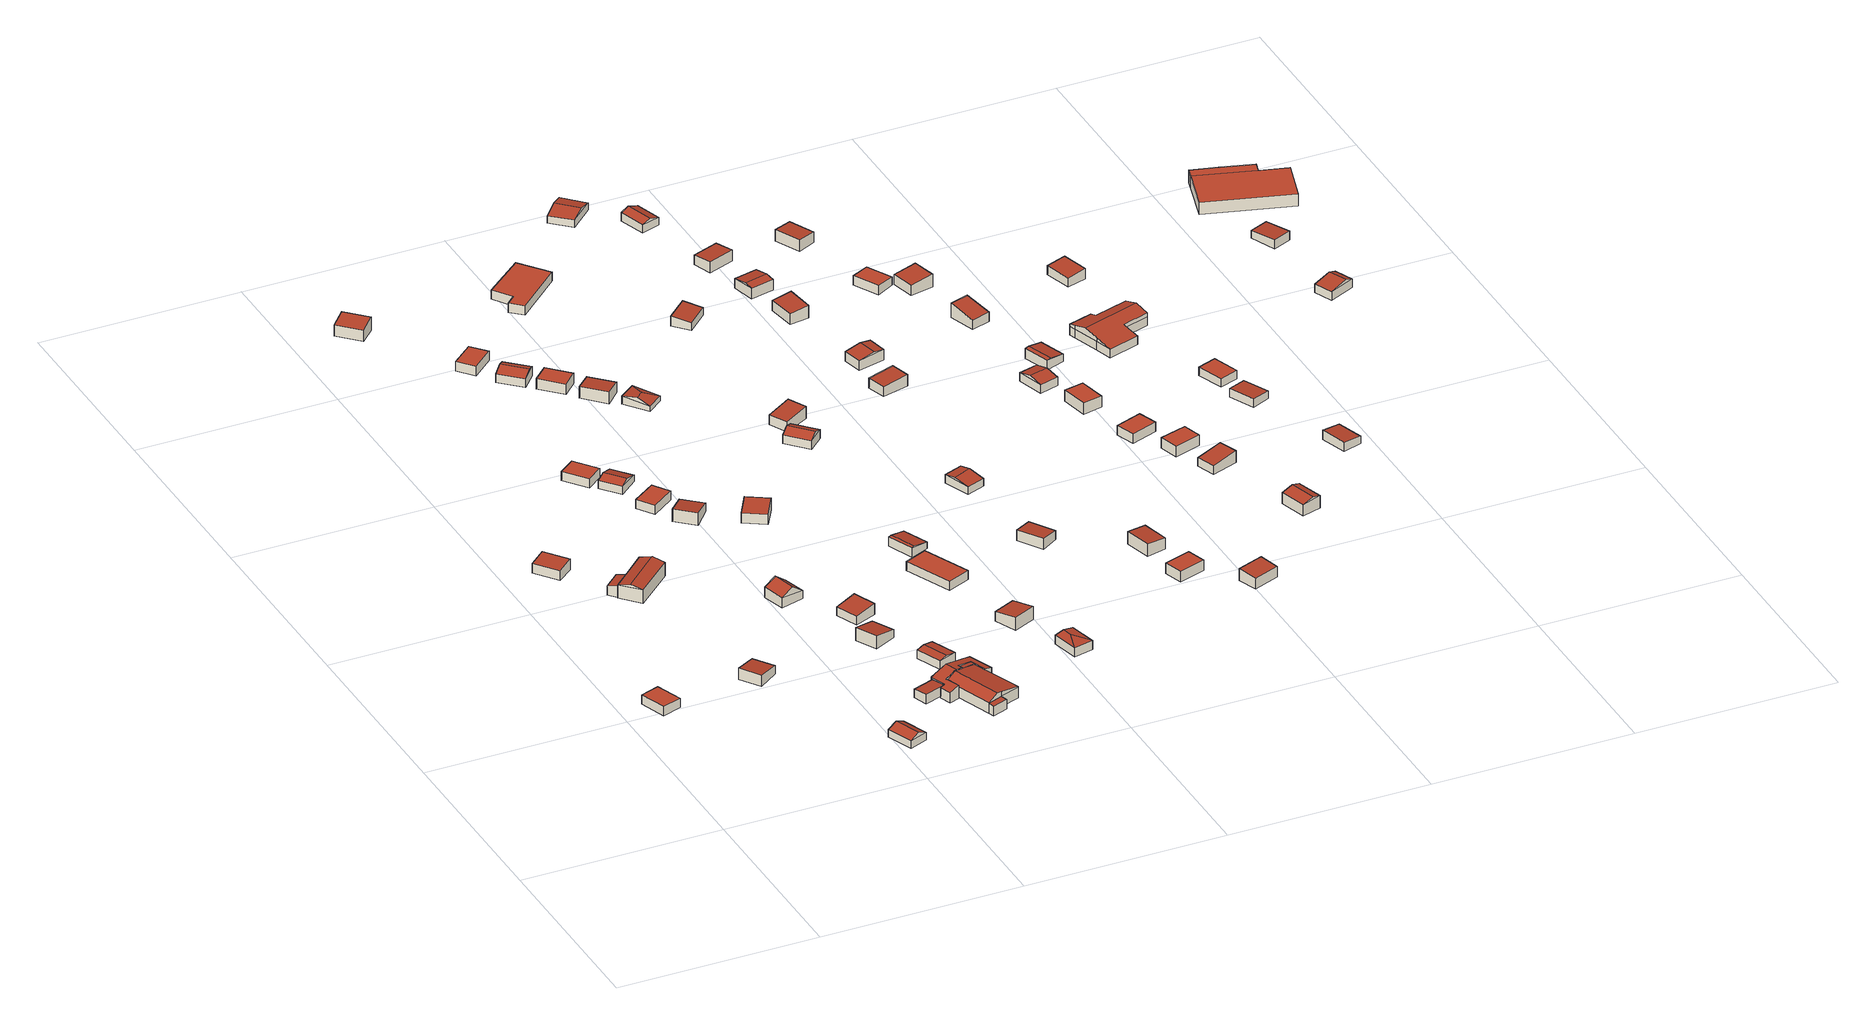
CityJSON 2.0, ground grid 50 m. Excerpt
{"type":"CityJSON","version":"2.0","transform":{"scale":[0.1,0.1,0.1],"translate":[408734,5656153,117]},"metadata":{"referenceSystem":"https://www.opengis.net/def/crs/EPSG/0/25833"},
"CityObjects":{
"building1":{"type":"Building","attributes":{"Dachtyp_tdc":"tdcPolyFlatRoof","Gemeindeschluessel":14612000,"Dachneigung":0,"QualitaetDacherkennung":67,"Geometrietyp2DReferenz":"3000","measuredHeight":2.42,"function":"31001_9998","roofType":"1000"},"geometry":[{"type":"Solid","lod":"2","boundaries":[[[[0,1,2,3]],[[1,4,5,2]],[[4,6,7,5]],[[6,0,3,7]],[[6,4,1,0]],[[3,2,5,7]]]],"semantics":{"surfaces":[{"type":"WallSurface"},{"type":"RoofSurface"},{"type":"GroundSurface"}],"values":[[0,0,0,0,1,2]]}}]},
"building2":{"type":"Building","attributes":{"Dachtyp_tdc":"tdcPolyFlatRoof","Gemeindeschluessel":14612000,"Dachneigung":4.62,"QualitaetDacherkennung":80,"Geometrietyp2DReferenz":"3000","measuredHeight":2.9,"function":"31001_9998","roofType":"2100"},"geometry":[{"type":"Solid","lod":"2","boundaries":[[[[8,9,10,11]],[[9,12,13,10]],[[12,14,15,13]],[[14,8,11,15]],[[14,12,9,8]],[[11,10,13,15]]]],"semantics":{"surfaces":[{"type":"WallSurface"},{"type":"RoofSurface"},{"type":"GroundSurface"}],"values":[[0,0,0,0,1,2]]}}]},
"building3":{"type":"Building","attributes":{"Dachtyp_tdc":"tdcPolyFlatRoof","Gemeindeschluessel":14612000,"Dachneigung":6.76,"QualitaetDacherkennung":72,"Geometrietyp2DReferenz":"3000","measuredHeight":2.93,"function":"31001_9998","roofType":"2100"},"geometry":[{"type":"Solid","lod":"2","boundaries":[[[[16,17,18,19]],[[17,20,21,18]],[[20,22,23,21]],[[22,16,19,23]],[[22,20,17,16]],[[19,18,21,23]]]],"semantics":{"surfaces":[{"type":"WallSurface"},{"type":"RoofSurface"},{"type":"GroundSurface"}],"values":[[0,0,0,0,1,2]]}}]},
"building4":{"type":"Building","attributes":{"Dachtyp_tdc":"tdcPolyFlatRoof","Gemeindeschluessel":14612000,"Dachneigung":13.09,"QualitaetDacherkennung":58,"Geometrietyp2DReferenz":"3000","measuredHeight":3,"function":"31001_9998","roofType":"2100"},"geometry":[{"type":"Solid","lod":"2","boundaries":[[[[24,25,26,27]],[[25,28,29,26]],[[28,30,31,29]],[[30,24,27,31]],[[30,28,25,24]],[[27,26,29,31]]]],"semantics":{"surfaces":[{"type":"WallSurface"},{"type":"RoofSurface"},{"type":"GroundSurface"}],"values":[[0,0,0,0,1,2]]}}]},
"building5":{"type":"Building","attributes":{"Dachtyp_tdc":"tdcGableRoof","Gemeindeschluessel":14612000,"Dachneigung":22.28,"QualitaetDacherkennung":52,"Geometrietyp2DReferenz":"3000","measuredHeight":2.98,"function":"31001_9998","roofType":"3100"},"geometry":[{"type":"Solid","lod":"2","boundaries":[[[[32,33,34,35]],[[33,36,37,34]],[[36,38,39,37]],[[38,32,35,39]],[[36,33,40]],[[32,38,41]],[[33,32,41,40]],[[38,36,40,41]],[[35,34,37,39]]]],"semantics":{"surfaces":[{"type":"WallSurface"},{"type":"RoofSurface"},{"type":"GroundSurface"}],"values":[[0,0,0,0,0,0,1,1,2]]}}]},
"building6":{"type":"Building","attributes":{"Dachtyp_tdc":"tdcFreeFormRoof","Gemeindeschluessel":14612000,"Dachneigung":16.43,"QualitaetDacherkennung":70,"Geometrietyp2DReferenz":"3000","measuredHeight":4.38,"function":"31001_9998","roofType":"5000"},"geometry":[{"type":"Solid","lod":"2","boundaries":[[[[42,43,44,45]],[[43,46,47,44]],[[46,48,49,47]],[[48,50,51,49]],[[50,42,45,51]],[[48,46,52,53]],[[52,43,42,50,53]],[[50,48,53]],[[46,43,52]],[[45,44,47,49,51]]]],"semantics":{"surfaces":[{"type":"WallSurface"},{"type":"RoofSurface"},{"type":"GroundSurface"}],"values":[[0,0,0,0,0,1,1,0,0,2]]}}]},
"building7":{"type":"Building","attributes":{"Dachtyp_tdc":"tdcPolyFlatRoof","Gemeindeschluessel":14612000,"Dachneigung":3.52,"QualitaetDacherkennung":77,"Geometrietyp2DReferenz":"3000","measuredHeight":2.38,"function":"31001_9998","roofType":"2100"},"geometry":[{"type":"Solid","lod":"2","boundaries":[[[[54,55,56,57]],[[55,58,59,56]],[[58,60,61,59]],[[60,62,63,61]],[[62,54,57,63]],[[62,60,58,55,54]],[[57,56,59,61,63]]]],"semantics":{"surfaces":[{"type":"WallSurface"},{"type":"RoofSurface"},{"type":"GroundSurface"}],"values":[[0,0,0,0,0,1,2]]}}]},
"building8":{"type":"Building","attributes":{"Dachtyp_tdc":"tdcGableRoof","Gemeindeschluessel":14612000,"Dachneigung":35.17,"QualitaetDacherkennung":50,"Geometrietyp2DReferenz":"3000","measuredHeight":4.15,"function":"31001_9998","roofType":"3100"},"geometry":[{"type":"Solid","lod":"2","boundaries":[[[[64,65,66,67]],[[65,68,69,66]],[[68,70,71,69]],[[70,64,67,71]],[[68,65,72]],[[64,70,73]],[[65,64,73,72]],[[70,68,72,73]],[[67,66,69,71]]]],"semantics":{"surfaces":[{"type":"WallSurface"},{"type":"RoofSurface"},{"type":"GroundSurface"}],"values":[[0,0,0,0,0,0,1,1,2]]}}]},
"building9":{"type":"Building","attributes":{"Dachtyp_tdc":"tdcPolyFlatRoof","Gemeindeschluessel":14612000,"Dachneigung":0,"QualitaetDacherkennung":70,"Geometrietyp2DReferenz":"3000","measuredHeight":2.45,"function":"31001_9998","roofType":"1000"},"geometry":[{"type":"Solid","lod":"2","boundaries":[[[[74,75,76,77]],[[75,78,79,76]],[[78,80,81,79]],[[80,74,77,81]],[[80,78,75,74]],[[77,76,79,81]]]],"semantics":{"surfaces":[{"type":"WallSurface"},{"type":"RoofSurface"},{"type":"GroundSurface"}],"values":[[0,0,0,0,1,2]]}}]},
"building10":{"type":"Building","attributes":{"Dachtyp_tdc":"tdcPolyFlatRoof","Gemeindeschluessel":14612000,"Dachneigung":12.01,"QualitaetDacherkennung":58,"Geometrietyp2DReferenz":"3000","measuredHeight":3.37,"function":"31001_9998","roofType":"2100"},"geometry":[{"type":"Solid","lod":"2","boundaries":[[[[82,83,84,85]],[[83,86,87,84]],[[86,88,89,87]],[[88,82,85,89]],[[88,86,83,82]],[[85,84,87,89]]]],"semantics":{"surfaces":[{"type":"WallSurface"},{"type":"RoofSurface"},{"type":"GroundSurface"}],"values":[[0,0,0,0,1,2]]}}]},
"building11":{"type":"Building","attributes":{"Dachtyp_tdc":"tdcFreeFormRoof","Gemeindeschluessel":14612000,"Dachneigung":10.35,"QualitaetDacherkennung":77,"Geometrietyp2DReferenz":"3000","measuredHeight":4.36,"function":"31001_9998","roofType":"5000"},"geometry":[{"type":"Solid","lod":"2","boundaries":[[[[90,91,92,93]],[[91,94,95,92]],[[94,96,97,95]],[[96,98,99,97]],[[98,100,101,99]],[[100,102,103,101]],[[102,104,105,103]],[[104,106,107,105]],[[106,108,109,107]],[[108,110,111,109]],[[110,112,113,111]],[[112,114,115,113]],[[114,116,117,115]],[[116,90,93,117]],[[96,94,91,118,119,102,100,98]],[[104,119,118,90,116,114,112,110,108,106]],[[91,90,118]],[[104,102,119]],[[93,92,95,97,99,101,103,105,107,109,111,113,115,117]]]],"semantics":{"surfaces":[{"type":"WallSurface"},{"type":"RoofSurface"},{"type":"GroundSurface"}],"values":[[0,0,0,0,0,0,0,0,0,0,0,0,0,0,1,1,0,0,2]]}}]},
"building12":{"type":"Building","attributes":{"Gemeindeschluessel":14612000,"Geometrietyp2DReferenz":"3000","function":"31001_9998","roofType":"9999"},"children":["building12-1","building12-2","building12-3"]},
"building12-1":{"type":"BuildingPart","attributes":{"Dachtyp_tdc":"tdcPolyFlatRoof","Dachneigung":7.97,"QualitaetDacherkennung":60,"Geometrietyp2DReferenz":"3000","measuredHeight":3.75,"roofType":"2100"},"parents":["building12"],"geometry":[{"type":"MultiSurface","lod":"2","boundaries":[[[98,120,121,122,123,124]],[[125,126,127,128,129]],[[125,98,124,126]],[[125,129,120,98]],[[124,123,127,126]]],"semantics":{"surfaces":[{"type":"WallSurface"},{"type":"RoofSurface"},{"type":"GroundSurface"}],"values":[0,0,0,1,2]}}]},
"building12-2":{"type":"BuildingPart","attributes":{"Dachtyp_tdc":"tdcPolyFlatRoof","Dachneigung":5.87,"QualitaetDacherkennung":57,"Geometrietyp2DReferenz":"3000","measuredHeight":2.67,"roofType":"2100"},"parents":["building12"],"geometry":[{"type":"MultiSurface","lod":"2","boundaries":[[[130,131,132,133]],[[131,134,135,132]],[[136,130,133,137]],[[136,134,131,130]],[[133,132,135,137]]],"semantics":{"surfaces":[{"type":"WallSurface"},{"type":"RoofSurface"},{"type":"GroundSurface"}],"values":[0,0,0,1,2]}}]},
"building12-3":{"type":"BuildingPart","attributes":{"Dachtyp_tdc":"tdcGableRoof","Dachneigung":10.07,"QualitaetDacherkennung":84,"Geometrietyp2DReferenz":"3000","measuredHeight":4.16,"roofType":"3100"},"parents":["building12"],"geometry":[{"type":"MultiSurface","lod":"2","boundaries":[[[138,139,140,135,134]],[[139,141,142,140]],[[141,143,144,142]],[[143,128,127,144]],[[122,145,146,123]],[[145,147,148,146]],[[147,149,137,148]],[[149,136,137]],[[129,150,151,152,153,154,121]],[[141,139,138,151,150,143]],[[143,150,129,128]],[[122,121,154,145]],[[145,154,153,147]],[[147,153,152,149]],[[149,152,151,138]],[[135,140,142,144,127,123,146,148,137]]],"semantics":{"surfaces":[{"type":"WallSurface"},{"type":"RoofSurface"},{"type":"GroundSurface"}],"values":[0,0,0,0,0,0,0,0,1,1,0,0,0,0,0,2]}}]},
"building13":{"type":"Building","attributes":{"Dachtyp_tdc":"tdcGableRoof","Gemeindeschluessel":14612000,"Dachneigung":17.81,"QualitaetDacherkennung":73,"Geometrietyp2DReferenz":"3000","measuredHeight":2.83,"function":"31001_9998","roofType":"3100"},"geometry":[{"type":"Solid","lod":"2","boundaries":[[[[155,156,157,158]],[[156,159,160,157]],[[159,161,162,160]],[[161,155,158,162]],[[159,156,163]],[[155,161,164]],[[156,155,164,163]],[[161,159,163,164]],[[158,157,160,162]]]],"semantics":{"surfaces":[{"type":"WallSurface"},{"type":"RoofSurface"},{"type":"GroundSurface"}],"values":[[0,0,0,0,0,0,1,1,2]]}}]},
"building14":{"type":"Building","attributes":{"Dachtyp_tdc":"tdcPolyFlatRoof","Gemeindeschluessel":14612000,"Dachneigung":0,"QualitaetDacherkennung":45,"Geometrietyp2DReferenz":"3000","measuredHeight":2.33,"function":"31001_9998","roofType":"1000"},"geometry":[{"type":"Solid","lod":"2","boundaries":[[[[165,166,167,168]],[[166,169,170,167]],[[169,171,172,170]],[[171,165,168,172]],[[171,169,166,165]],[[168,167,170,172]]]],"semantics":{"surfaces":[{"type":"WallSurface"},{"type":"RoofSurface"},{"type":"GroundSurface"}],"values":[[0,0,0,0,1,2]]}}]},
"building15":{"type":"Building","attributes":{"Dachtyp_tdc":"tdcPolyFlatRoof","Gemeindeschluessel":14612000,"Dachneigung":5.96,"QualitaetDacherkennung":77,"Geometrietyp2DReferenz":"3000","measuredHeight":2.93,"function":"31001_9998","roofType":"2100"},"geometry":[{"type":"Solid","lod":"2","boundaries":[[[[173,174,175,176]],[[174,177,178,175]],[[177,179,180,178]],[[179,173,176,180]],[[179,177,174,173]],[[176,175,178,180]]]],"semantics":{"surfaces":[{"type":"WallSurface"},{"type":"RoofSurface"},{"type":"GroundSurface"}],"values":[[0,0,0,0,1,2]]}}]},
"building16":{"type":"Building","attributes":{"Dachtyp_tdc":"tdcGableRoof","Gemeindeschluessel":14612000,"Dachneigung":10.18,"QualitaetDacherkennung":71,"Geometrietyp2DReferenz":"3000","measuredHeight":2.72,"function":"31001_9998","roofType":"3100"},"geometry":[{"type":"Solid","lod":"2","boundaries":[[[[181,182,183,184]],[[182,185,186,183]],[[185,187,188,186]],[[187,181,184,188]],[[185,182,189]],[[181,187,190]],[[182,181,190,189]],[[187,185,189,190]],[[184,183,186,188]]]],"semantics":{"surfaces":[{"type":"WallSurface"},{"type":"RoofSurface"},{"type":"GroundSurface"}],"values":[[0,0,0,0,0,0,1,1,2]]}}]},
"building17":{"type":"Building","attributes":{"Dachtyp_tdc":"tdcPolyFlatRoof","Gemeindeschluessel":14612000,"Dachneigung":6.47,"QualitaetDacherkennung":73,"Geometrietyp2DReferenz":"3000","measuredHeight":3.49,"function":"31001_9998","roofType":"2100"},"geometry":[{"type":"Solid","lod":"2","boundaries":[[[[191,192,193,194]],[[192,195,196,193]],[[195,197,198,196]],[[197,191,194,198]],[[197,195,192,191]],[[194,193,196,198]]]],"semantics":{"surfaces":[{"type":"WallSurface"},{"type":"RoofSurface"},{"type":"GroundSurface"}],"values":[[0,0,0,0,1,2]]}}]},
"building18":{"type":"Building","attributes":{"Dachtyp_tdc":"tdcPolyFlatRoof","Gemeindeschluessel":14612000,"Dachneigung":9.81,"QualitaetDacherkennung":64,"Geometrietyp2DReferenz":"3000","measuredHeight":3.3,"function":"31001_9998","roofType":"2100"},"geometry":[{"type":"Solid","lod":"2","boundaries":[[[[199,200,201,202]],[[200,203,204,201]],[[203,205,206,204]],[[205,199,202,206]],[[205,203,200,199]],[[202,201,204,206]]]],"semantics":{"surfaces":[{"type":"WallSurface"},{"type":"RoofSurface"},{"type":"GroundSurface"}],"values":[[0,0,0,0,1,2]]}}]},
"building19":{"type":"Building","attributes":{"Dachtyp_tdc":"tdcPolyFlatRoof","Gemeindeschluessel":14612000,"Dachneigung":0,"QualitaetDacherkennung":44,"Geometrietyp2DReferenz":"3000","measuredHeight":2.51,"function":"31001_9998","roofType":"1000"},"geometry":[{"type":"Solid","lod":"2","boundaries":[[[[207,208,209,210]],[[208,211,212,209]],[[211,213,214,212]],[[213,207,210,214]],[[213,211,208,207]],[[210,209,212,214]]]],"semantics":{"surfaces":[{"type":"WallSurface"},{"type":"RoofSurface"},{"type":"GroundSurface"}],"values":[[0,0,0,0,1,2]]}}]},
"building20":{"type":"Building","attributes":{"Dachtyp_tdc":"tdcGableRoof","Gemeindeschluessel":14612000,"Dachneigung":17.85,"QualitaetDacherkennung":80,"Geometrietyp2DReferenz":"3000","measuredHeight":3.15,"function":"31001_9998","roofType":"3100"},"geometry":[{"type":"Solid","lod":"2","boundaries":[[[[215,216,217,218]],[[216,219,220,217]],[[219,221,222,220]],[[221,215,218,222]],[[219,216,223]],[[215,221,224]],[[216,215,224,223]],[[221,219,223,224]],[[218,217,220,222]]]],"semantics":{"surfaces":[{"type":"WallSurface"},{"type":"RoofSurface"},{"type":"GroundSurface"}],"values":[[0,0,0,0,0,0,1,1,2]]}}]},
"building21":{"type":"Building","attributes":{"Dachtyp_tdc":"tdcPolyFlatRoof","Gemeindeschluessel":14612000,"Dachneigung":5.39,"QualitaetDacherkennung":58,"Geometrietyp2DReferenz":"3000","measuredHeight":3.16,"function":"31001_9998","roofType":"2100"},"geometry":[{"type":"Solid","lod":"2","boundaries":[[[[225,226,227,228]],[[226,229,230,227]],[[229,231,232,230]],[[231,225,228,232]],[[231,229,226,225]],[[228,227,230,232]]]],"semantics":{"surfaces":[{"type":"WallSurface"},{"type":"RoofSurface"},{"type":"GroundSurface"}],"values":[[0,0,0,0,1,2]]}}]},
"building22":{"type":"Building","attributes":{"Dachtyp_tdc":"tdcPolyFlatRoof","Gemeindeschluessel":14612000,"Dachneigung":0,"QualitaetDacherkennung":70,"Geometrietyp2DReferenz":"3000","measuredHeight":2.69,"function":"31001_9998","roofType":"1000"},"geometry":[{"type":"Solid","lod":"2","boundaries":[[[[233,234,235,236]],[[234,237,238,235]],[[237,239,240,238]],[[239,233,236,240]],[[239,237,234,233]],[[236,235,238,240]]]],"semantics":{"surfaces":[{"type":"WallSurface"},{"type":"RoofSurface"},{"type":"GroundSurface"}],"values":[[0,0,0,0,1,2]]}}]},
"building23":{"type":"Building","attributes":{"Dachtyp_tdc":"tdcPolyFlatRoof","Gemeindeschluessel":14612000,"Dachneigung":3.97,"QualitaetDacherkennung":60,"Geometrietyp2DReferenz":"3000","measuredHeight":3.09,"function":"31001_9998","roofType":"2100"},"geometry":[{"type":"Solid","lod":"2","boundaries":[[[[241,242,243,244]],[[242,245,246,243]],[[245,247,248,246]],[[247,241,244,248]],[[247,245,242,241]],[[244,243,246,248]]]],"semantics":{"surfaces":[{"type":"WallSurface"},{"type":"RoofSurface"},{"type":"GroundSurface"}],"values":[[0,0,0,0,1,2]]}}]},
"building24":{"type":"Building","attributes":{"Dachtyp_tdc":"tdcPolyFlatRoof","Gemeindeschluessel":14612000,"Dachneigung":8.84,"QualitaetDacherkennung":61,"Geometrietyp2DReferenz":"3000","measuredHeight":3.42,"function":"31001_9998","roofType":"2100"},"geometry":[{"type":"Solid","lod":"2","boundaries":[[[[249,250,251,252]],[[250,253,254,251]],[[253,255,256,254]],[[255,249,252,256]],[[255,253,250,249]],[[252,251,254,256]]]],"semantics":{"surfaces":[{"type":"WallSurface"},{"type":"RoofSurface"},{"type":"GroundSurface"}],"values":[[0,0,0,0,1,2]]}}]},
"building25":{"type":"Building","attributes":{"Dachtyp_tdc":"tdcPolyFlatRoof","Gemeindeschluessel":14612000,"Dachneigung":0,"QualitaetDacherkennung":25,"Geometrietyp2DReferenz":"3000","measuredHeight":2.4,"function":"31001_9998","roofType":"1000"},"geometry":[{"type":"Solid","lod":"2","boundaries":[[[[257,258,259,260]],[[258,261,262,259]],[[261,263,264,262]],[[263,257,260,264]],[[263,261,258,257]],[[260,259,262,264]]]],"semantics":{"surfaces":[{"type":"WallSurface"},{"type":"RoofSurface"},{"type":"GroundSurface"}],"values":[[0,0,0,0,1,2]]}}]},
"building26":{"type":"Building","attributes":{"Dachtyp_tdc":"tdcHipAndGableRoof","Gemeindeschluessel":14612000,"Dachneigung":10.58,"QualitaetDacherkennung":45,"Geometrietyp2DReferenz":"3000","measuredHeight":2.81,"function":"31001_9998","roofType":"5000"},"geometry":[{"type":"Solid","lod":"2","boundaries":[[[[265,266,267,268]],[[266,269,270,267]],[[269,271,272,270]],[[271,265,268,272]],[[269,266,273]],[[265,271,274]],[[266,265,274,273]],[[271,269,273,274]],[[268,267,270,272]]]],"semantics":{"surfaces":[{"type":"WallSurface"},{"type":"RoofSurface"},{"type":"GroundSurface"}],"values":[[0,0,0,0,1,0,1,1,2]]}}]},
"building27":{"type":"Building","attributes":{"Dachtyp_tdc":"tdcHipAndGableRoof","Gemeindeschluessel":14612000,"Dachneigung":10.31,"QualitaetDacherkennung":67,"Geometrietyp2DReferenz":"3000","measuredHeight":2.9,"function":"31001_9998","roofType":"5000"},"geometry":[{"type":"Solid","lod":"2","boundaries":[[[[275,276,277,278]],[[276,279,280,277]],[[279,281,282,280]],[[281,275,278,282]],[[279,276,283]],[[275,281,284]],[[276,275,284,283]],[[281,279,283,284]],[[278,277,280,282]]]],"semantics":{"surfaces":[{"type":"WallSurface"},{"type":"RoofSurface"},{"type":"GroundSurface"}],"values":[[0,0,0,0,1,0,1,1,2]]}}]},
"building28":{"type":"Building","attributes":{"Dachtyp_tdc":"tdcGableRoof","Gemeindeschluessel":14612000,"Dachneigung":11.13,"QualitaetDacherkennung":57,"Geometrietyp2DReferenz":"3000","measuredHeight":2.57,"function":"31001_9998","roofType":"3100"},"geometry":[{"type":"Solid","lod":"2","boundaries":[[[[285,286,287,288]],[[286,289,290,287]],[[289,291,292,290]],[[291,285,288,292]],[[289,286,293]],[[285,291,294]],[[286,285,294,293]],[[291,289,293,294]],[[288,287,290,292]]]],"semantics":{"surfaces":[{"type":"WallSurface"},{"type":"RoofSurface"},{"type":"GroundSurface"}],"values":[[0,0,0,0,0,0,1,1,2]]}}]},
"building29":{"type":"Building","attributes":{"Dachtyp_tdc":"tdcPolyFlatRoof","Gemeindeschluessel":14612000,"Dachneigung":0,"QualitaetDacherkennung":42,"Geometrietyp2DReferenz":"3000","measuredHeight":2.42,"function":"31001_9998","roofType":"1000"},"geometry":[{"type":"Solid","lod":"2","boundaries":[[[[295,296,297,298]],[[296,299,300,297]],[[299,301,302,300]],[[301,303,304,302]],[[303,305,306,304]],[[305,295,298,306]],[[305,303,301,299,296,295]],[[298,297,300,302,304,306]]]],"semantics":{"surfaces":[{"type":"WallSurface"},{"type":"RoofSurface"},{"type":"GroundSurface"}],"values":[[0,0,0,0,0,0,1,2]]}}]},
"building30":{"type":"Building","attributes":{"Dachtyp_tdc":"tdcGableRoof","Gemeindeschluessel":14612000,"Dachneigung":20.6,"QualitaetDacherkennung":68,"Geometrietyp2DReferenz":"3000","measuredHeight":3.13,"function":"31001_9998","roofType":"3100"},"geometry":[{"type":"Solid","lod":"2","boundaries":[[[[307,308,309,310]],[[308,311,312,309]],[[311,313,314,312]],[[313,307,310,314]],[[311,308,315]],[[307,313,316]],[[308,307,316,315]],[[313,311,315,316]],[[310,309,312,314]]]],"semantics":{"surfaces":[{"type":"WallSurface"},{"type":"RoofSurface"},{"type":"GroundSurface"}],"values":[[0,0,0,0,0,0,1,1,2]]}}]},
"building31":{"type":"Building","attributes":{"Dachtyp_tdc":"tdcPolyFlatRoof","Gemeindeschluessel":14612000,"Dachneigung":4.38,"QualitaetDacherkennung":83,"Geometrietyp2DReferenz":"3000","measuredHeight":3.17,"function":"31001_9998","roofType":"2100"},"geometry":[{"type":"Solid","lod":"2","boundaries":[[[[317,318,319,320]],[[318,321,322,319]],[[321,323,324,322]],[[323,317,320,324]],[[323,321,318,317]],[[320,319,322,324]]]],"semantics":{"surfaces":[{"type":"WallSurface"},{"type":"RoofSurface"},{"type":"GroundSurface"}],"values":[[0,0,0,0,1,2]]}}]},
"building32":{"type":"Building","attributes":{"Dachtyp_tdc":"tdcPolyFlatRoof","Gemeindeschluessel":14612000,"Dachneigung":5.49,"QualitaetDacherkennung":72,"Geometrietyp2DReferenz":"3000","measuredHeight":2.81,"function":"31001_9998","roofType":"2100"},"geometry":[{"type":"Solid","lod":"2","boundaries":[[[[325,326,327,328]],[[326,329,330,327]],[[329,331,332,330]],[[331,325,328,332]],[[331,329,326,325]],[[328,327,330,332]]]],"semantics":{"surfaces":[{"type":"WallSurface"},{"type":"RoofSurface"},{"type":"GroundSurface"}],"values":[[0,0,0,0,1,2]]}}]},
"building33":{"type":"Building","attributes":{"Dachtyp_tdc":"tdcGableRoof","Gemeindeschluessel":14612000,"Dachneigung":12.22,"QualitaetDacherkennung":81,"Geometrietyp2DReferenz":"3000","measuredHeight":2.75,"function":"31001_9998","roofType":"3100"},"geometry":[{"type":"Solid","lod":"2","boundaries":[[[[333,334,335,336]],[[334,337,338,335]],[[337,339,340,338]],[[339,333,336,340]],[[337,334,341]],[[333,339,342]],[[334,333,342,341]],[[339,337,341,342]],[[336,335,338,340]]]],"semantics":{"surfaces":[{"type":"WallSurface"},{"type":"RoofSurface"},{"type":"GroundSurface"}],"values":[[0,0,0,0,0,0,1,1,2]]}}]},
"building34":{"type":"Building","attributes":{"Dachtyp_tdc":"tdcPolyFlatRoof","Gemeindeschluessel":14612000,"Dachneigung":8.38,"QualitaetDacherkennung":63,"Geometrietyp2DReferenz":"3000","measuredHeight":2.6,"function":"31001_9998","roofType":"2100"},"geometry":[{"type":"Solid","lod":"2","boundaries":[[[[343,344,345,346]],[[344,347,348,345]],[[347,349,350,348]],[[349,343,346,350]],[[349,347,344,343]],[[346,345,348,350]]]],"semantics":{"surfaces":[{"type":"WallSurface"},{"type":"RoofSurface"},{"type":"GroundSurface"}],"values":[[0,0,0,0,1,2]]}}]},
"building35":{"type":"Building","attributes":{"Dachtyp_tdc":"tdcGableRoof","Gemeindeschluessel":14612000,"Dachneigung":10.17,"QualitaetDacherkennung":58,"Geometrietyp2DReferenz":"3000","measuredHeight":2.75,"function":"31001_9998","roofType":"3100"},"geometry":[{"type":"Solid","lod":"2","boundaries":[[[[351,352,353,354]],[[352,355,356,353]],[[355,357,358,356]],[[357,351,354,358]],[[355,352,359]],[[351,357,360]],[[352,351,360,359]],[[357,355,359,360]],[[354,353,356,358]]]],"semantics":{"surfaces":[{"type":"WallSurface"},{"type":"RoofSurface"},{"type":"GroundSurface"}],"values":[[0,0,0,0,0,0,1,1,2]]}}]},
"building36":{"type":"Building","attributes":{"Dachtyp_tdc":"tdcPolyFlatRoof","Gemeindeschluessel":14612000,"Dachneigung":0,"QualitaetDacherkennung":70,"Geometrietyp2DReferenz":"3000","measuredHeight":2.7,"function":"31001_9998","roofType":"1000"},"geometry":[{"type":"Solid","lod":"2","boundaries":[[[[361,362,363,364]],[[362,365,366,363]],[[365,367,368,366]],[[367,361,364,368]],[[367,365,362,361]],[[364,363,366,368]]]],"semantics":{"surfaces":[{"type":"WallSurface"},{"type":"RoofSurface"},{"type":"GroundSurface"}],"values":[[0,0,0,0,1,2]]}}]},
"building37":{"type":"Building","attributes":{"Dachtyp_tdc":"tdcPolyFlatRoof","Gemeindeschluessel":14612000,"Dachneigung":4.97,"QualitaetDacherkennung":83,"Geometrietyp2DReferenz":"3000","measuredHeight":3.3,"function":"31001_9998","roofType":"2100"},"geometry":[{"type":"Solid","lod":"2","boundaries":[[[[369,370,371,372]],[[370,373,374,371]],[[373,375,376,374]],[[375,369,372,376]],[[375,373,370,369]],[[372,371,374,376]]]],"semantics":{"surfaces":[{"type":"WallSurface"},{"type":"RoofSurface"},{"type":"GroundSurface"}],"values":[[0,0,0,0,1,2]]}}]},
"building38":{"type":"Building","attributes":{"Dachtyp_tdc":"tdcPolyFlatRoof","Gemeindeschluessel":14612000,"Dachneigung":3.51,"QualitaetDacherkennung":79,"Geometrietyp2DReferenz":"3000","measuredHeight":2.91,"function":"31001_9998","roofType":"2100"},"geometry":[{"type":"Solid","lod":"2","boundaries":[[[[377,378,379,380]],[[378,381,382,379]],[[381,383,384,382]],[[383,377,380,384]],[[383,381,378,377]],[[380,379,382,384]]]],"semantics":{"surfaces":[{"type":"WallSurface"},{"type":"RoofSurface"},{"type":"GroundSurface"}],"values":[[0,0,0,0,1,2]]}}]},
"building39":{"type":"Building","attributes":{"Dachtyp_tdc":"tdcGableRoof","Gemeindeschluessel":14612000,"Dachneigung":10.5,"QualitaetDacherkennung":59,"Geometrietyp2DReferenz":"3000","measuredHeight":3.29,"function":"31001_9998","roofType":"3100"},"geometry":[{"type":"Solid","lod":"2","boundaries":[[[[385,386,387,388]],[[386,389,390,387]],[[389,391,392,390]],[[391,385,388,392]],[[389,386,393]],[[385,391,394]],[[386,385,394,393]],[[391,389,393,394]],[[388,387,390,392]]]],"semantics":{"surfaces":[{"type":"WallSurface"},{"type":"RoofSurface"},{"type":"GroundSurface"}],"values":[[0,0,0,0,0,0,1,1,2]]}}]},
"building40":{"type":"Building","attributes":{"Dachtyp_tdc":"tdcPolyFlatRoof","Gemeindeschluessel":14612000,"Dachneigung":6.42,"QualitaetDacherkennung":77,"Geometrietyp2DReferenz":"3000","measuredHeight":3.32,"function":"31001_9998","roofType":"2100"},"geometry":[{"type":"Solid","lod":"2","boundaries":[[[[395,396,397,398]],[[396,399,400,397]],[[399,401,402,400]],[[401,395,398,402]],[[401,399,396,395]],[[398,397,400,402]]]],"semantics":{"surfaces":[{"type":"WallSurface"},{"type":"RoofSurface"},{"type":"GroundSurface"}],"values":[[0,0,0,0,1,2]]}}]},
"building41":{"type":"Building","attributes":{"Dachtyp_tdc":"tdcGableRoof","Gemeindeschluessel":14612000,"Dachneigung":19.4,"QualitaetDacherkennung":60,"Geometrietyp2DReferenz":"3000","measuredHeight":2.86,"function":"31001_9998","roofType":"3100"},"geometry":[{"type":"Solid","lod":"2","boundaries":[[[[403,404,405,406]],[[404,407,408,405]],[[407,409,410,408]],[[409,403,406,410]],[[407,404,411]],[[403,409,412]],[[404,403,412,411]],[[409,407,411,412]],[[406,405,408,410]]]],"semantics":{"surfaces":[{"type":"WallSurface"},{"type":"RoofSurface"},{"type":"GroundSurface"}],"values":[[0,0,0,0,0,0,1,1,2]]}}]},
"building42":{"type":"Building","attributes":{"Dachtyp_tdc":"tdcGableRoof","Gemeindeschluessel":14612000,"Dachneigung":10.45,"QualitaetDacherkennung":76,"Geometrietyp2DReferenz":"3000","measuredHeight":3.13,"function":"31001_9998","roofType":"3100"},"geometry":[{"type":"Solid","lod":"2","boundaries":[[[[413,414,415,416]],[[414,417,418,415]],[[417,419,420,418]],[[419,413,416,420]],[[417,414,421]],[[413,419,422]],[[414,413,422,421]],[[419,417,421,422]],[[416,415,418,420]]]],"semantics":{"surfaces":[{"type":"WallSurface"},{"type":"RoofSurface"},{"type":"GroundSurface"}],"values":[[0,0,0,0,0,0,1,1,2]]}}]},
"building43":{"type":"Building","attributes":{"Dachtyp_tdc":"tdcPolyFlatRoof","Gemeindeschluessel":14612000,"Dachneigung":4.77,"QualitaetDacherkennung":80,"Geometrietyp2DReferenz":"3000","measuredHeight":2.85,"function":"31001_9998","roofType":"2100"},"geometry":[{"type":"Solid","lod":"2","boundaries":[[[[423,424,425,426]],[[424,427,428,425]],[[427,429,430,428]],[[429,423,426,430]],[[429,427,424,423]],[[426,425,428,430]]]],"semantics":{"surfaces":[{"type":"WallSurface"},{"type":"RoofSurface"},{"type":"GroundSurface"}],"values":[[0,0,0,0,1,2]]}}]},
"building44":{"type":"Building","attributes":{"Dachtyp_tdc":"tdcPolyFlatRoof","Gemeindeschluessel":14612000,"Dachneigung":6.1,"QualitaetDacherkennung":62,"Geometrietyp2DReferenz":"3000","measuredHeight":3.21,"function":"31001_9998","roofType":"2100"},"geometry":[{"type":"Solid","lod":"2","boundaries":[[[[431,432,433,434]],[[432,435,436,433]],[[435,437,438,436]],[[437,431,434,438]],[[437,435,432,431]],[[434,433,436,438]]]],"semantics":{"surfaces":[{"type":"WallSurface"},{"type":"RoofSurface"},{"type":"GroundSurface"}],"values":[[0,0,0,0,1,2]]}}]},
"building45":{"type":"Building","attributes":{"Dachtyp_tdc":"tdcPolyFlatRoof","Gemeindeschluessel":14612000,"Dachneigung":3.33,"QualitaetDacherkennung":72,"Geometrietyp2DReferenz":"3000","measuredHeight":2.99,"function":"31001_9998","roofType":"2100"},"geometry":[{"type":"Solid","lod":"2","boundaries":[[[[439,440,441,442]],[[440,443,444,441]],[[443,445,446,444]],[[445,439,442,446]],[[445,443,440,439]],[[442,441,444,446]]]],"semantics":{"surfaces":[{"type":"WallSurface"},{"type":"RoofSurface"},{"type":"GroundSurface"}],"values":[[0,0,0,0,1,2]]}}]},
"building46":{"type":"Building","attributes":{"Dachtyp_tdc":"tdcGableRoof","Gemeindeschluessel":14612000,"Dachneigung":12.48,"QualitaetDacherkennung":38,"Geometrietyp2DReferenz":"3000","measuredHeight":3.02,"function":"31001_9998","roofType":"3100"},"geometry":[{"type":"Solid","lod":"2","boundaries":[[[[447,448,449,450]],[[448,451,452,449]],[[451,453,454,452]],[[453,447,450,454]],[[451,448,455]],[[447,453,456]],[[448,447,456,455]],[[453,451,455,456]],[[450,449,452,454]]]],"semantics":{"surfaces":[{"type":"WallSurface"},{"type":"RoofSurface"},{"type":"GroundSurface"}],"values":[[0,0,0,0,0,0,1,1,2]]}}]},
"building47":{"type":"Building","attributes":{"Dachtyp_tdc":"tdcPolyFlatRoof","Gemeindeschluessel":14612000,"Dachneigung":2.78,"QualitaetDacherkennung":80,"Geometrietyp2DReferenz":"3000","measuredHeight":2.47,"function":"31001_9998","roofType":"2100"},"geometry":[{"type":"Solid","lod":"2","boundaries":[[[[457,458,459,460]],[[458,461,462,459]],[[461,463,464,462]],[[463,457,460,464]],[[463,461,458,457]],[[460,459,462,464]]]],"semantics":{"surfaces":[{"type":"WallSurface"},{"type":"RoofSurface"},{"type":"GroundSurface"}],"values":[[0,0,0,0,1,2]]}}]},
"building48":{"type":"Building","attributes":{"Dachtyp_tdc":"tdcPolyFlatRoof","Gemeindeschluessel":14612000,"Dachneigung":0,"QualitaetDacherkennung":81,"Geometrietyp2DReferenz":"3000","measuredHeight":2.91,"function":"31001_9998","roofType":"1000"},"geometry":[{"type":"Solid","lod":"2","boundaries":[[[[465,466,467,468]],[[466,469,470,467]],[[469,471,472,470]],[[471,465,468,472]],[[471,469,466,465]],[[468,467,470,472]]]],"semantics":{"surfaces":[{"type":"WallSurface"},{"type":"RoofSurface"},{"type":"GroundSurface"}],"values":[[0,0,0,0,1,2]]}}]},
"building49":{"type":"Building","attributes":{"Dachtyp_tdc":"tdcPolyFlatRoof","Gemeindeschluessel":14612000,"Dachneigung":0,"QualitaetDacherkennung":70,"Geometrietyp2DReferenz":"3000","measuredHeight":2.47,"function":"31001_9998","roofType":"1000"},"geometry":[{"type":"Solid","lod":"2","boundaries":[[[[473,474,475,476]],[[474,477,478,475]],[[477,479,480,478]],[[479,473,476,480]],[[479,477,474,473]],[[476,475,478,480]]]],"semantics":{"surfaces":[{"type":"WallSurface"},{"type":"RoofSurface"},{"type":"GroundSurface"}],"values":[[0,0,0,0,1,2]]}}]},
"building50":{"type":"Building","attributes":{"Dachtyp_tdc":"tdcPolyFlatRoof","Gemeindeschluessel":14612000,"Dachneigung":0,"QualitaetDacherkennung":43,"Geometrietyp2DReferenz":"3000","measuredHeight":2.83,"function":"31001_9998","roofType":"1000"},"geometry":[{"type":"Solid","lod":"2","boundaries":[[[[481,482,483,484]],[[482,485,486,483]],[[485,487,488,486]],[[487,481,484,488]],[[487,485,482,481]],[[484,483,486,488]]]],"semantics":{"surfaces":[{"type":"WallSurface"},{"type":"RoofSurface"},{"type":"GroundSurface"}],"values":[[0,0,0,0,1,2]]}}]},
"building51":{"type":"Building","attributes":{"Dachtyp_tdc":"tdcPolyFlatRoof","Gemeindeschluessel":14612000,"Dachneigung":7.58,"QualitaetDacherkennung":73,"Geometrietyp2DReferenz":"3000","measuredHeight":3.11,"function":"31001_9998","roofType":"2100"},"geometry":[{"type":"Solid","lod":"2","boundaries":[[[[489,490,491,492]],[[490,493,494,491]],[[493,495,496,494]],[[495,489,492,496]],[[495,493,490,489]],[[492,491,494,496]]]],"semantics":{"surfaces":[{"type":"WallSurface"},{"type":"RoofSurface"},{"type":"GroundSurface"}],"values":[[0,0,0,0,1,2]]}}]},
"building52":{"type":"Building","attributes":{"Dachtyp_tdc":"tdcPolyFlatRoof","Gemeindeschluessel":14612000,"Dachneigung":10.15,"QualitaetDacherkennung":56,"Geometrietyp2DReferenz":"3000","measuredHeight":3.65,"function":"31001_9998","roofType":"2100"},"geometry":[{"type":"Solid","lod":"2","boundaries":[[[[497,498,499,500]],[[498,501,502,499]],[[501,503,504,502]],[[503,497,500,504]],[[503,501,498,497]],[[500,499,502,504]]]],"semantics":{"surfaces":[{"type":"WallSurface"},{"type":"RoofSurface"},{"type":"GroundSurface"}],"values":[[0,0,0,0,1,2]]}}]},
"building53":{"type":"Building","attributes":{"Dachtyp_tdc":"tdcPolyFlatRoof","Gemeindeschluessel":14612000,"Dachneigung":6.01,"QualitaetDacherkennung":61,"Geometrietyp2DReferenz":"3000","measuredHeight":3.34,"function":"31001_9998","roofType":"2100"},"geometry":[{"type":"Solid","lod":"2","boundaries":[[[[505,506,507,508]],[[506,509,510,507]],[[509,511,512,510]],[[511,505,508,512]],[[511,509,506,505]],[[508,507,510,512]]]],"semantics":{"surfaces":[{"type":"WallSurface"},{"type":"RoofSurface"},{"type":"GroundSurface"}],"values":[[0,0,0,0,1,2]]}}]},
"building54":{"type":"Building","attributes":{"Dachtyp_tdc":"tdcGableRoof","Gemeindeschluessel":14612000,"Dachneigung":10.93,"QualitaetDacherkennung":53,"Geometrietyp2DReferenz":"3000","measuredHeight":2.67,"function":"31001_9998","roofType":"3100"},"geometry":[{"type":"Solid","lod":"2","boundaries":[[[[513,514,515,516]],[[514,517,518,515]],[[517,519,520,518]],[[519,513,516,520]],[[517,514,521]],[[513,519,522]],[[514,513,522,521]],[[519,517,521,522]],[[516,515,518,520]]]],"semantics":{"surfaces":[{"type":"WallSurface"},{"type":"RoofSurface"},{"type":"GroundSurface"}],"values":[[0,0,0,0,0,0,1,1,2]]}}]},
"building55":{"type":"Building","attributes":{"Dachtyp_tdc":"tdcGableRoof","Gemeindeschluessel":14612000,"Dachneigung":17.04,"QualitaetDacherkennung":76,"Geometrietyp2DReferenz":"3000","measuredHeight":3.79,"function":"31001_9998","roofType":"3100"},"geometry":[{"type":"Solid","lod":"2","boundaries":[[[[523,524,525,526]],[[524,527,528,525]],[[527,529,530,528]],[[529,523,526,530]],[[527,524,531]],[[523,529,532]],[[524,523,532,531]],[[529,527,531,532]],[[526,525,528,530]]]],"semantics":{"surfaces":[{"type":"WallSurface"},{"type":"RoofSurface"},{"type":"GroundSurface"}],"values":[[0,0,0,0,0,0,1,1,2]]}}]},
"building56":{"type":"Building","attributes":{"Dachtyp_tdc":"tdcFreeFormRoof","Gemeindeschluessel":14612000,"Dachneigung":14.02,"QualitaetDacherkennung":81,"Geometrietyp2DReferenz":"3000","measuredHeight":4.2,"function":"31001_9998","roofType":"5000"},"geometry":[{"type":"Solid","lod":"2","boundaries":[[[[533,534,535,536]],[[534,537,538,535]],[[537,539,540,538]],[[539,541,542,540]],[[541,543,544,542]],[[543,545,546,544]],[[545,547,548,546]],[[547,549,550,548]],[[549,551,552,550]],[[551,553,554,552]],[[553,533,536,554]],[[555,556,557,558,547,545,559,560]],[[561,562,563,564,557,556,565]],[[534,561,565,537]],[[537,565,556,555,539]],[[549,558,557,564,551]],[[551,564,563,553]],[[553,563,562,533]],[[533,562,561,534]],[[541,560,559,543]],[[539,555,560,541]],[[543,559,545]],[[547,558,549]],[[536,535,538,540,542,544,546,548,550,552,554]]]],"semantics":{"surfaces":[{"type":"WallSurface"},{"type":"RoofSurface"},{"type":"GroundSurface"}],"values":[[0,0,0,0,0,0,0,0,0,0,0,1,1,0,0,0,0,0,0,0,0,0,0,2]]}}]},
"building57":{"type":"Building","attributes":{"Dachtyp_tdc":"tdcPolyFlatRoof","Gemeindeschluessel":14612000,"Dachneigung":3.62,"QualitaetDacherkennung":74,"Geometrietyp2DReferenz":"3000","measuredHeight":2.35,"function":"31001_9998","roofType":"2100"},"geometry":[{"type":"Solid","lod":"2","boundaries":[[[[566,567,568,569]],[[567,570,571,568]],[[570,572,573,571]],[[572,566,569,573]],[[572,570,567,566]],[[569,568,571,573]]]],"semantics":{"surfaces":[{"type":"WallSurface"},{"type":"RoofSurface"},{"type":"GroundSurface"}],"values":[[0,0,0,0,1,2]]}}]},
"building58":{"type":"Building","attributes":{"Dachtyp_tdc":"tdcPolyFlatRoof","Gemeindeschluessel":14612000,"Dachneigung":0,"QualitaetDacherkennung":61,"Geometrietyp2DReferenz":"3000","measuredHeight":2.15,"function":"31001_9998","roofType":"1000"},"geometry":[{"type":"Solid","lod":"2","boundaries":[[[[574,575,576,577]],[[575,578,579,576]],[[578,580,581,579]],[[580,574,577,581]],[[580,578,575,574]],[[577,576,579,581]]]],"semantics":{"surfaces":[{"type":"WallSurface"},{"type":"RoofSurface"},{"type":"GroundSurface"}],"values":[[0,0,0,0,1,2]]}}]},
"building59":{"type":"Building","attributes":{"Dachtyp_tdc":"tdcPolyFlatRoof","Gemeindeschluessel":14612000,"Dachneigung":5.69,"QualitaetDacherkennung":55,"Geometrietyp2DReferenz":"3000","measuredHeight":2.44,"function":"31001_9998","roofType":"2100"},"geometry":[{"type":"Solid","lod":"2","boundaries":[[[[582,583,584,585]],[[583,586,587,584]],[[586,588,589,587]],[[588,582,585,589]],[[588,586,583,582]],[[585,584,587,589]]]],"semantics":{"surfaces":[{"type":"WallSurface"},{"type":"RoofSurface"},{"type":"GroundSurface"}],"values":[[0,0,0,0,1,2]]}}]},
"building60":{"type":"Building","attributes":{"Dachtyp_tdc":"tdcPolyFlatRoof","Gemeindeschluessel":14612000,"Dachneigung":5.52,"QualitaetDacherkennung":83,"Geometrietyp2DReferenz":"3000","measuredHeight":2.84,"function":"31001_9998","roofType":"2100"},"geometry":[{"type":"Solid","lod":"2","boundaries":[[[[590,591,592,593]],[[591,594,595,592]],[[594,596,597,595]],[[596,590,593,597]],[[596,594,591,590]],[[593,592,595,597]]]],"semantics":{"surfaces":[{"type":"WallSurface"},{"type":"RoofSurface"},{"type":"GroundSurface"}],"values":[[0,0,0,0,1,2]]}}]},
"building61":{"type":"Building","attributes":{"Dachtyp_tdc":"tdcGableRoof","Gemeindeschluessel":14612000,"Dachneigung":10.1,"QualitaetDacherkennung":56,"Geometrietyp2DReferenz":"3000","measuredHeight":3.08,"function":"31001_9998","roofType":"3100"},"geometry":[{"type":"Solid","lod":"2","boundaries":[[[[598,599,600,601]],[[599,602,603,600]],[[602,604,605,603]],[[604,598,601,605]],[[602,599,606]],[[598,604,607]],[[599,598,607,606]],[[604,602,606,607]],[[601,600,603,605]]]],"semantics":{"surfaces":[{"type":"WallSurface"},{"type":"RoofSurface"},{"type":"GroundSurface"}],"values":[[0,0,0,0,0,0,1,1,2]]}}]},
"building62":{"type":"Building","attributes":{"Dachtyp_tdc":"tdcPolyFlatRoof","Gemeindeschluessel":14612000,"Dachneigung":3.13,"QualitaetDacherkennung":76,"Geometrietyp2DReferenz":"3000","measuredHeight":2.44,"function":"31001_9998","roofType":"2100"},"geometry":[{"type":"Solid","lod":"2","boundaries":[[[[608,609,610,611]],[[609,612,613,610]],[[612,614,615,613]],[[614,608,611,615]],[[614,612,609,608]],[[611,610,613,615]]]],"semantics":{"surfaces":[{"type":"WallSurface"},{"type":"RoofSurface"},{"type":"GroundSurface"}],"values":[[0,0,0,0,1,2]]}}]},
"building63":{"type":"Building","attributes":{"Gemeindeschluessel":14612000,"Geometrietyp2DReferenz":"3000","function":"31001_9998","roofType":"9999"},"children":["building63-1","building63-2"]},
"building63-1":{"type":"BuildingPart","attributes":{"Dachtyp_tdc":"tdcPolyFlatRoof","Dachneigung":0,"QualitaetDacherkennung":80,"Geometrietyp2DReferenz":"3000","measuredHeight":3.17,"roofType":"1000"},"parents":["building63"],"geometry":[{"type":"MultiSurface","lod":"2","boundaries":[[[616,617,618,619]],[[617,620,621,618]],[[620,622,623,621]],[[624,616,619,625]],[[624,622,620,617,616]],[[619,618,621,623,625]]],"semantics":{"surfaces":[{"type":"WallSurface"},{"type":"RoofSurface"},{"type":"GroundSurface"}],"values":[0,0,0,0,1,2]}}]},
"building63-2":{"type":"BuildingPart","attributes":{"Dachtyp_tdc":"tdcPolyFlatRoof","Dachneigung":0,"QualitaetDacherkennung":60,"Geometrietyp2DReferenz":"3000","measuredHeight":3.19,"roofType":"1000"},"parents":["building63"],"geometry":[{"type":"MultiSurface","lod":"2","boundaries":[[[626,627,628,629]],[[627,630,631,628]],[[630,624,625,631]],[[626,629,623,622]],[[622,624,630,627,626]],[[629,628,631,625,623]]],"semantics":{"surfaces":[{"type":"WallSurface"},{"type":"RoofSurface"},{"type":"GroundSurface"}],"values":[0,0,0,0,1,2]}}]}
},
"vertices":[
[73,378,111],[25,362,111],[25,362,87],[73,378,87],[2,428,111],[2,428,87],[49,444,111],[49,444,87],
[31,1057,93],[70,1088,97],[70,1088,68],[31,1057,68],[113,1032,97],[113,1032,68],[74,1002,93],[74,1002,68],
[327,422,104],[278,388,111],[278,388,82],[327,422,82],[244,437,111],[244,437,82],[293,471,104],[293,471,82],
[158,882,99],[141,901,93],[141,901,69],[158,882,69],[180,936,93],[180,936,69],[197,918,99],[197,918,69],
[484,88,105],[509,23,105],[509,23,86],[484,88,86],[463,5,105],[463,5,86],[438,70,105],[438,70,86],[486,14,116],[461,79,116],
[197,918,101],[252,968,101],[252,968,67],[197,918,67],[293,922,102],[293,922,67],[199,837,102],[199,837,67],[158,882,101],[158,882,67],[273,945,110],[179,859,110],
[577,167,105],[564,202,103],[564,202,81],[577,167,81],[618,222,103],[618,222,81],[631,187,105],[631,187,81],[619,182,105],[619,182,81],
[471,689,93],[455,747,93],[455,747,66],[471,689,66],[513,763,87],[513,763,66],[529,706,87],[529,706,66],[485,756,108],[501,698,108],
[266,1402,77],[306,1433,77],[306,1433,53],[266,1402,53],[349,1378,77],[349,1378,53],[309,1347,77],[309,1347,53],
[555,487,107],[609,514,94],[609,514,73],[555,487,73],[636,461,94],[636,461,73],[582,434,107],[582,434,73],
[617,226,107],[731,268,107],[731,268,77],[617,226,77],[755,205,107],[755,205,77],[737,199,111],[737,199,77],[722,242,111],[722,242,77],[685,229,118],[685,229,77],[689,217,118],[689,217,77],[641,199,111],[641,199,77],[644,192,111],[644,192,77],[655,163,111],[655,163,77],[629,153,103],[629,153,77],[619,182,103],[619,182,77],[631,187,107],[631,187,77],[618,222,107],[618,222,77],[661,242,121],[672,211,121],
[726,230,111],[726,230,109],[726,230,106],[726,230,79],[722,242,79],[685,229,116],[685,229,79],[689,217,79],[689,217,106],[689,217,116],
[730,73,104],[692,60,104],[692,60,79],[730,73,79],[687,74,105],[687,74,79],[725,88,105],[725,88,79],
[687,74,106],[655,163,106],[655,163,79],[644,192,106],[644,192,79],[641,199,106],[641,199,79],[737,199,106],[737,199,79],[773,105,106],[773,105,79],[725,88,106],[667,209,120],[713,83,120],[725,88,118],[773,105,109],[737,199,109],
[374,1379,68],[412,1332,68],[412,1332,51],[374,1379,51],[365,1294,72],[365,1294,51],[328,1341,72],[328,1341,51],[383,1309,80],[346,1355,80],
[364,1224,78],[422,1264,78],[422,1264,54],[364,1224,54],[450,1223,78],[450,1223,54],[393,1183,78],[393,1183,54],
[564,605,92],[619,629,98],[619,629,69],[564,605,69],[642,573,98],[642,573,69],[587,550,92],[587,550,69],
[672,295,96],[645,359,96],[645,359,73],[672,295,73],[691,378,95],[691,378,73],[718,314,95],[718,314,73],[665,367,100],[691,303,100],
[86,2200,60],[121,2235,66],[121,2235,31],[86,2200,31],[171,2186,66],[171,2186,31],[135,2150,60],[135,2150,31],
[415,1141,86],[454,1187,76],[454,1187,53],[415,1141,53],[500,1147,76],[500,1147,53],[460,1102,86],[460,1102,53],
[347,1947,64],[293,1901,64],[293,1901,39],[347,1947,39],[261,1940,64],[261,1940,39],[314,1985,64],[314,1985,39],
[351,1889,68],[403,1842,68],[403,1842,43],[351,1889,43],[369,1805,65],[369,1805,43],[318,1852,65],[318,1852,43],[389,1827,74],[338,1874,74],
[635,1094,83],[604,1043,77],[604,1043,51],[635,1094,51],[552,1074,77],[552,1074,51],[584,1125,83],[584,1125,51],
[388,1789,70],[424,1824,70],[424,1824,43],[388,1789,43],[473,1774,70],[473,1774,43],[438,1739,70],[438,1739,43],
[457,1712,75],[492,1747,71],[492,1747,44],[457,1712,44],[542,1698,71],[542,1698,44],[506,1662,75],[506,1662,44],
[900,386,98],[876,441,89],[876,441,64],[900,386,64],[931,466,89],[931,466,64],[955,411,98],[955,411,64],
[794,729,79],[851,754,79],[851,754,56],[794,729,56],[902,637,79],[902,637,56],[845,612,79],[845,612,56],
[531,1648,66],[571,1678,66],[571,1678,45],[531,1648,45],[613,1622,59],[613,1622,45],[574,1592,59],[574,1592,45],[572,1632,73],[554,1618,73],
[1002,305,90],[1018,237,90],[1018,237,66],[1002,305,66],[969,226,89],[969,226,66],[954,294,89],[954,294,66],[982,273,95],[977,299,95],
[851,863,69],[878,799,69],[878,799,52],[851,863,52],[832,779,76],[832,779,52],[805,844,76],[805,844,52],[839,782,78],[812,846,78],
[474,2117,60],[496,2137,60],[496,2137,36],[474,2117,36],[464,2183,60],[464,2183,36],[562,2264,60],[562,2264,36],[618,2194,60],[618,2194,36],[503,2091,60],[503,2091,36],
[821,1386,64],[869,1335,64],[869,1335,41],[821,1386,41],[833,1301,63],[833,1301,41],[785,1351,63],[785,1351,41],[851,1318,73],[803,1369,73],
[793,1438,65],[855,1471,71],[855,1471,39],[793,1438,39],[878,1426,71],[878,1426,39],[816,1394,65],[816,1394,39],
[1077,754,73],[1119,781,68],[1119,781,45],[1077,754,45],[1157,722,68],[1157,722,45],[1115,695,73],[1115,695,45],
[1043,1054,58],[1090,1072,58],[1090,1072,36],[1043,1054,36],[1115,1007,55],[1115,1007,36],[1069,989,55],[1069,989,36],[1100,1046,63],[1054,1027,63],
[825,1954,65],[859,1918,58],[859,1918,39],[825,1954,39],[808,1870,58],[808,1870,39],[774,1907,65],[774,1907,39],
[761,2378,55],[714,2421,54],[714,2421,35],[761,2378,35],[771,2480,54],[771,2480,35],[819,2431,54],[819,2431,35],[744,2452,62],[791,2406,62],
[1317,490,71],[1384,512,71],[1384,512,44],[1317,490,44],[1399,464,71],[1399,464,44],[1332,443,71],[1332,443,44],
[1364,590,68],[1315,577,72],[1315,577,39],[1364,590,39],[1297,644,72],[1297,644,39],[1346,657,68],[1346,657,39],
[1072,1510,46],[1140,1529,50],[1140,1529,21],[1072,1510,21],[1153,1481,50],[1153,1481,21],[1086,1462,46],[1086,1462,21],
[1084,1586,45],[1073,1635,45],[1073,1635,20],[1084,1586,20],[1142,1650,48],[1142,1650,20],[1152,1602,48],[1152,1602,20],[1114,1644,53],[1125,1595,53],
[1014,1889,52],[1064,1897,58],[1064,1897,25],[1014,1889,25],[1074,1827,58],[1074,1827,25],[1025,1820,52],[1025,1820,25],
[893,2305,48],[872,2371,48],[872,2371,27],[893,2305,27],[919,2386,46],[919,2386,27],[940,2320,46],[940,2320,27],[892,2378,56],[914,2311,56],
[1052,1965,54],[993,1951,54],[993,1951,26],[1052,1965,26],[979,2009,51],[979,2009,26],[1038,2023,51],[1038,2023,26],[988,1972,58],[1047,1986,58],
[957,2090,55],[940,2137,51],[940,2137,26],[957,2090,26],[1005,2161,51],[1005,2161,26],[1023,2114,55],[1023,2114,26],
[1484,375,50],[1466,422,55],[1466,422,23],[1484,375,23],[1531,447,55],[1531,447,23],[1549,401,50],[1549,401,23],
[1149,2158,50],[1194,2179,47],[1194,2179,20],[1149,2158,20],[1224,2116,47],[1224,2116,20],[1179,2095,50],[1179,2095,20],
[1394,1408,32],[1442,1422,32],[1442,1422,10],[1394,1408,10],[1462,1355,32],[1462,1355,10],[1414,1341,32],[1414,1341,10],[1452,1389,40],[1404,1375,40],
[1232,1929,36],[1276,1953,34],[1276,1953,12],[1232,1929,12],[1309,1891,34],[1309,1891,12],[1265,1867,36],[1265,1867,12],
[1449,1291,38],[1498,1301,38],[1498,1301,9],[1449,1291,9],[1512,1233,38],[1512,1233,9],[1463,1223,38],[1463,1223,9],
[1559,1136,34],[1576,1089,34],[1576,1089,9],[1559,1136,9],[1510,1065,34],[1510,1065,9],[1493,1112,34],[1493,1112,9],
[1571,971,38],[1557,1019,38],[1557,1019,10],[1571,971,10],[1624,1039,38],[1624,1039,10],[1638,992,38],[1638,992,10],
[1598,916,32],[1664,940,41],[1664,940,10],[1598,916,10],[1681,893,41],[1681,893,10],[1615,869,32],[1615,869,10],
[1395,1653,31],[1373,1720,44],[1373,1720,7],[1395,1653,7],[1420,1735,44],[1420,1735,7],[1442,1669,31],[1442,1669,7],
[1390,1852,41],[1331,1839,35],[1331,1839,8],[1390,1852,8],[1317,1897,35],[1317,1897,8],[1376,1911,41],[1376,1911,8],
[1495,1511,27],[1518,1445,27],[1518,1445,7],[1495,1511,7],[1471,1429,32],[1471,1429,7],[1448,1494,32],[1448,1494,7],[1482,1432,34],[1458,1498,34],
[1720,626,39],[1700,693,39],[1700,693,10],[1720,626,10],[1748,708,42],[1748,708,10],[1768,641,42],[1768,641,10],[1728,701,48],[1748,634,48],
[1642,1564,26],[1647,1548,26],[1647,1548,4],[1642,1564,4],[1733,1574,26],[1733,1574,4],[1754,1507,26],[1754,1507,4],[1686,1486,26],[1686,1486,4],[1691,1470,26],[1691,1470,4],[1700,1444,26],[1700,1444,4],[1621,1419,26],[1621,1419,4],[1608,1462,26],[1608,1462,4],[1587,1529,26],[1587,1529,4],[1582,1545,26],[1582,1545,4],[1754,1507,37],[1743,1541,46],[1597,1495,46],[1608,1462,37],[1691,1470,33],[1686,1486,37],[1647,1548,36],[1642,1564,32],[1582,1545,32],[1587,1529,36],[1733,1574,36],
[1862,1109,28],[1817,1088,31],[1817,1088,8],[1862,1109,8],[1787,1151,31],[1787,1151,8],[1832,1172,28],[1832,1172,8],
[1767,1267,27],[1814,1284,27],[1814,1284,5],[1767,1267,5],[1837,1218,27],[1837,1218,5],[1790,1201,27],[1790,1201,5],
[1967,852,26],[1920,837,31],[1920,837,7],[1967,852,7],[1899,903,31],[1899,903,7],[1946,919,26],[1946,919,7],
[1647,1799,25],[1695,1812,30],[1695,1812,2],[1647,1799,2],[1714,1745,30],[1714,1745,2],[1666,1731,25],[1666,1731,2],
[2170,1431,24],[2150,1476,24],[2150,1476,2],[2170,1431,2],[2214,1505,25],[2214,1505,2],[2234,1459,25],[2234,1459,2],[2195,1496,33],[2215,1450,33],
[2148,1679,26],[2121,1744,22],[2121,1744,2],[2148,1679,2],[2167,1763,22],[2167,1763,2],[2194,1699,26],[2194,1699,2],
[2306,1931,32],[2274,1823,32],[2274,1823,0],[2306,1931,0],[2060,1885,32],[2060,1885,0],[2090,1993,32],[2090,1993,0],[2236,1951,32],[2236,1951,0],
[2097,2018,32],[2163,2000,32],[2163,2000,0],[2097,2018,0],[2243,1976,32],[2243,1976,0]
]}
